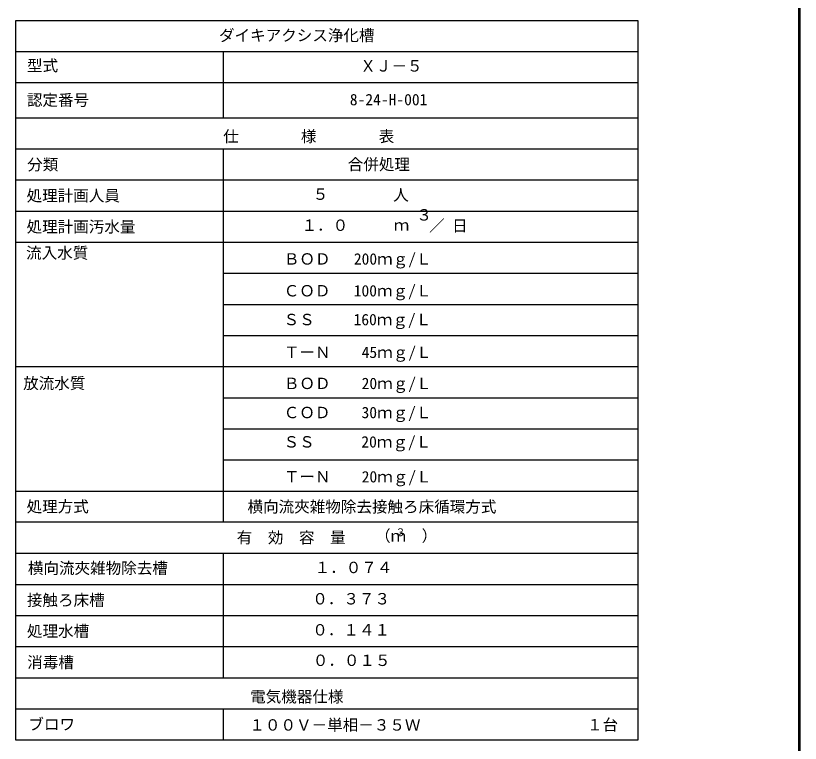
# Model space of a CAD drawing. Units: millimetres, scale not verified. Extents: x -9604 to 7714, y -6452 to 5625.
# Drawn here: x 3175 to 7714, y -2474 to 1736 of the extents above; entities that cross this region are included whole.
import ezdxf
from ezdxf.enums import TextEntityAlignment as Align

# ---------------------------------------------------------------- set-up
doc = ezdxf.new("R2010")
doc.units = ezdxf.units.MM
doc.header["$LTSCALE"] = 30
doc.layers.add('0-1_KIKI', color=3, linetype='Continuous', lineweight=25)
doc.layers.add('0-7_07', color=7, linetype='Continuous', lineweight=25)
doc.styles.add('MS Gothic', font='')
doc.styles.get('MS Gothic').set_extended_font_data('MS Gothic')

msp = doc.modelspace()

# ---------------------------------------------------------------- linework, layer by layer
at = {"layer": '0-1_KIKI'}
for p, q in [((3174.81, 1707.53), (6774.81, 1707.53)), ((3174.81, 1145.4), (3174.81, 1707.53)), ((6774.81, 1707.53), (6774.81, 1145.4)), ((3174.81, 1527.53), (6774.81, 1527.53)), ((4374.81, 1527.53), (4374.81, 1145.4)), ((6774.81, 1347.53), (3174.81, 1347.53)), ((3174.81, 1145.4), (6774.81, 1145.4)), ((3174.81, -2454.6), (3174.81, 1145.4)), ((6774.81, 1145.4), (6774.81, -2454.6)), ((3174.81, 965.4), (6774.81, 965.4)), ((4374.81, 965.4), (4374.81, -1194.6)), ((3174.81, 785.4), (6774.81, 785.4)), ((3174.81, 605.4), (6774.81, 605.4)), ((3174.81, 425.4), (6774.81, 425.4)), ((4374.81, 245.4), (6774.81, 245.4)), ((4374.81, 65.4), (6774.81, 65.4)), ((4374.81, -114.6), (6774.81, -114.6)), ((3174.81, -294.6), (6774.81, -294.6)), ((4374.81, -474.6), (6774.81, -474.6)), ((4374.81, -654.6), (6774.81, -654.6)), ((4374.81, -834.61), (6774.81, -834.61)), ((3174.8, -1014.61), (6774.81, -1014.61)), ((6774.8, -1194.6), (3174.8, -1194.6)), ((3174.8, -1374.6), (6774.8, -1374.6)), ((4374.8, -1374.6), (4374.8, -2094.6)), ((3174.8, -1554.6), (6774.8, -1554.6)), ((3174.8, -1734.6), (6774.8, -1734.6)), ((3174.8, -1914.6), (6774.8, -1914.6)), ((3174.8, -2094.6), (6774.8, -2094.6)), ((3174.81, -2274.6), (6774.81, -2274.6)), ((4374.81, -2274.6), (4374.81, -2454.6)), ((6774.81, -2454.6), (3174.81, -2454.6))]:
    msp.add_line(p, q, dxfattribs=at)
at = {"layer": '0-7_07'}
for p, q in [((7705.62, -5951.12), (7705.62, 5616.89)), ((7706.22, -5951.72), (7706.22, 5617.49)), ((7706.82, -5952.32), (7706.82, 5618.09)), ((7707.42, -5952.92), (7707.42, 5618.69)), ((7708.02, -5953.52), (7708.02, 5619.29)), ((7708.62, -5954.12), (7708.62, 5619.89)), ((7709.22, -5954.72), (7709.22, 5620.49)), ((7709.82, -5955.32), (7709.82, 5621.09)), ((7710.42, -5955.92), (7710.42, 5621.69)), ((7711.02, -5956.52), (7711.02, 5622.29)), ((7711.62, -5957.12), (7711.62, 5622.89)), ((7712.22, -5957.72), (7712.22, 5623.49)), ((7712.82, -5958.32), (7712.82, 5624.09)), ((7713.42, -5958.92), (7713.42, 5624.69)), ((7714.02, -5959.52), (7714.02, 5625.29))]:
    msp.add_line(p, q, dxfattribs=at)

# ---------------------------------------------------------------- texts
at = {"layer": '0-1_KIKI', "color": 4, "style": 'MS Gothic'}
for s, height, p in [('ダイキアクシス浄化槽\u3000', 65.98, (4350.79, 1569.03)), ('型式', 65.98, (3240.35, 1394.21)), ('ＸＪ－５', 65.98, (5168.46, 1392.44)), ('認定番号', 65.98, (3239.66, 1195.08)), ('8-24-H-001', 65.98, (5107.88, 1197.48)), ('仕\u3000\u3000\u3000\u3000様\u3000\u3000\u3000\u3000表', 65.98, (4375.04, 985.05)), ('分類', 65.98, (3241.14, 821.44)), ('合併処理', 65.98, (5095.83, 822.48)), ('処理計画人員\u3000', 65.98, (3237.79, 641.79)), ('５', 65.98, (4893.45, 650.49)), ('人', 65.98, (5358.83, 645.62)), ('３', 65.98, (5493.1, 530.49)), ('処理計画汚水量', 65.98, (3237.79, 461.79)), ('１．０', 65.98, (4828.54, 470.84)), ('／', 65.98, (5566.74, 468.05)), ('日', 65.98, (5699.62, 467.36)), ('ｍ', 65.98, (5361.96, 471.54)), ('流入水質', 65.98, (3234.85, 310.73)), ('ＢＯＤ\u3000 200ｍｇ/Ｌ', 65.98, (4726.21, 275.66)), ('ＣＯＤ\u3000 100ｍｇ/Ｌ', 65.98, (4725.52, 91.6)), ('ＳＳ\u3000\u3000 160ｍｇ/Ｌ', 65.98, (4724.47, -74.94)), ('ＴーＮ \u3000 45ｍｇ/Ｌ', 65.98, (4726.56, -264.34)), ('放流水質', 65.98, (3218.03, -443.43)), ('ＢＯＤ\u3000\u300020ｍｇ/Ｌ', 65.98, (4726.21, -444.34)), ('ＣＯＤ\u3000\u300030ｍｇ/Ｌ', 65.98, (4725.52, -612.85)), ('ＳＳ\u3000\u3000\u300020ｍｇ/Ｌ', 65.98, (4724.47, -782.53)), ('ＴーＮ\u3000\u300020ｍｇ/Ｌ', 65.98, (4726.56, -984.34)), ('処理方式\u3000\u3000\u3000', 65.98, (3237.78, -1156.82)), ('横向流夾雑物除去接触ろ床循環方式', 65.98, (4515.88, -1157.86)), ('有\u3000効\u3000容\u3000量', 65.98, (4453.47, -1336.17)), ('（ｍ\u3000）', 65.98, (5253.63, -1326.05)), ('３', 43.99, (5371.14, -1288.54)), ('横向流夾雑物除去槽', 65.98, (3245.15, -1513.21)), ('１．０７４', 65.98, (4904.29, -1509.16)), ('接触ろ床槽', 65.98, (3239.67, -1697.87)), ('０．３７３', 65.98, (4890.72, -1690.24)), ('処理水槽', 65.98, (3240.18, -1877.52)), ('０．１４１', 65.98, (4890.72, -1869.89)), ('消毒槽', 65.98, (3241.57, -2057.52)), ('０．０１５', 65.98, (4893.49, -2046.18)), ('電気機器仕様', 65.98, (4531.17, -2256.35)), ('ブロワ', 65.98, (3247.98, -2416.34)), ('１００Ｖ－単相－３５Ｗ', 65.98, (4526.66, -2420.17)), ('１台', 65.98, (6479.96, -2419.12))]:
    msp.add_text(s, height=height, dxfattribs=at).set_placement(p, align=Align.BOTTOM_LEFT)

doc.saveas('drawing.dxf')
